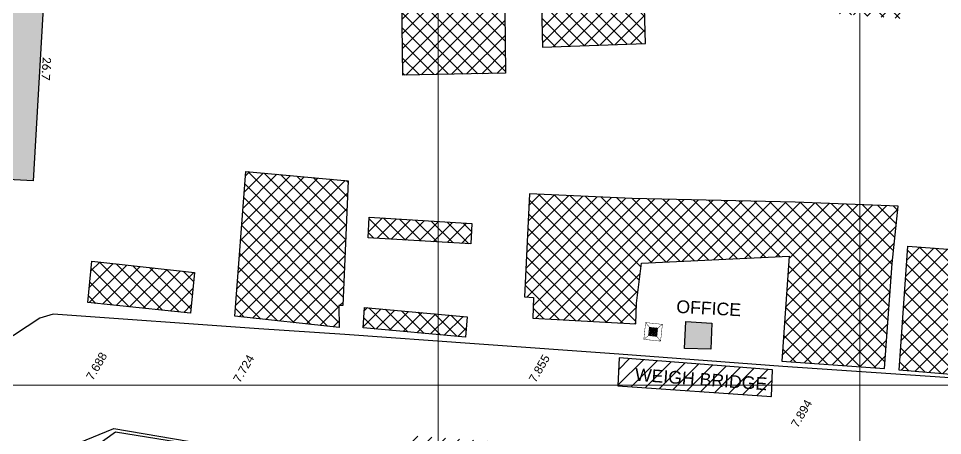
# Model space of a CAD drawing. Header units: metres. Extents: x 420822 to 421453, y 1458172 to 1458620.
# Drawn here: x 420975.2 to 421084.8, y 1458419 to 1458468.4 of the extents above; entities that cross this region are included whole.
import ezdxf
from ezdxf.enums import TextEntityAlignment as Align

# ---------------------------------------------------------------- set-up
doc = ezdxf.new("R2010")
doc.units = ezdxf.units.M
doc.header["$MEASUREMENT"] = 0
doc.linetypes.add('DOT2', pattern=[0.125, 0, -0.125])
doc.layers.get('0').update_dxf_attribs({"linetype": 'CONTINUOUS'})
for name, color, linetype in [('BUILDING', 230, 'CONTINUOUS'), ('CONTAINER', 150, 'CONTINUOUS'), ('DIM', 8, 'CONTINUOUS'), ('HATCH', 8, 'CONTINUOUS'), ('HM', 20, 'CONTINUOUS'), ('ROAD', 1, 'CONTINUOUS'), ('ROAD LEVEL', 130, 'CONTINUOUS'), ('TEXT', 7, 'CONTINUOUS')]:
    doc.layers.add(name, color=color, linetype=linetype)
doc.layers.add('grid', color=5, linetype='DOT2', lineweight=20)
doc.layers.add('HIGH MAST', color=4, linetype='CONTINUOUS', lineweight=18)
doc.styles.add('Legend', font='calibri.ttf', dxfattribs={"height": 2})
doc.styles.add('rs1', font='arial.ttf', dxfattribs={"height": 1})
doc.styles.add('rs2', font='arial.ttf', dxfattribs={"height": 2})

# ---------------------------------------------------------------- blocks, each defined once
blk = doc.blocks.new('BST')
h = blk.add_hatch()
h.set_pattern_fill('ANSI31', color=256, style=0)
h.set_pattern_definition([(45, (-8.783171408313137, -273.2156119393512), (-0.08838834764831843, 0.08838834764831845), [])])
h.paths.add_polyline_path([(-0.5, -0.5), (0.5, -0.5), (0.5, 0.5), (-0.5, 0.5)])
blk.add_line((0.5, -0.5), (-0.5, 0.5))
at = {"const_width": 0.05}
for points in [[(-1, -1), (-1, 1), (1, 1), (1, -1)], [(-0.5, -0.5), (-0.5, 0.5), (0.5, 0.5), (0.5, -0.5)]]:
    blk.add_lwpolyline(points, close=True, dxfattribs=at)
for points in [[(-0.5, 0.5), (-1, 1)], [(0.5, 0.5), (1, 1)], [(-0.5, -0.5), (-1, -1)], [(0.5, -0.5), (1, -1)]]:
    blk.add_lwpolyline(points, dxfattribs=at)

msp = doc.modelspace()

# ---------------------------------------------------------------- hatches: boundary and pattern name
at = {"layer": 'BUILDING'}
h = msp.add_hatch(color=172, dxfattribs=at)
h.dxf.hatch_style = 1
h.set_gradient(color1=(0, 0, 204), color2=(255, 255, 0), name='CYLINDER')
h.paths.add_polyline_path([(420978.518, 1458475.843), (420976.961, 1458449.19), (420945.312, 1458450.837), (420942.85, 1458452.851), (420942.935, 1458454.287), (420917.336, 1458455.499), (420918.52, 1458478.917), (420952.308, 1458477.074), (420953.236, 1458477.708), (420953.375, 1458479.675), (420962.027, 1458480.342), (420966.848, 1458480.022), (420966.8970000001, 1458476.549)])
h.paths.add_polyline_path([(421075.349, 1458478.061), (421077.671, 1458478.029), (421077.64, 1458475.772), (421075.347, 1458475.713)])
h.paths.add_polyline_path([(421138.169, 1458479.125), (421137.834, 1458474.226), (421147.812, 1458473.676), (421148.111, 1458478.591)])
h.paths.add_polyline_path([(421054.387, 1458432.55), (421057.471, 1458432.328), (421057.328, 1458429.249), (421054.2070000001, 1458429.338)])
h.paths.add_polyline_path([(421030.689, 1458413.843), (421036.759, 1458413.164), (421036.429, 1458410.672), (421030.419, 1458411.454)])
h.paths.add_polyline_path([(421018.386, 1458408.231), (421019.656, 1458407.662), (421018.379, 1458404.095), (421017.073, 1458404.61)])
h.paths.add_polyline_path([(420924.109, 1458397.421), (420923.894, 1458394.317), (420933.901, 1458393.725), (420934.037, 1458396.829)], flags=17)
h.paths.add_polyline_path([(420917.51, 1458397.875), (420922.613, 1458397.523), (420922.338, 1458394.494), (420917.349, 1458394.807)], flags=17)
h.paths.add_polyline_path([(420921.819, 1458386.514), (420924.26, 1458386.239), (420924.011, 1458384.016), (420921.554, 1458384.261)])
h.paths.add_polyline_path([(420916.96, 1458386.207), (420919.083, 1458386.02), (420918.942, 1458384.468), (420916.809, 1458384.686)])
h.paths.add_polyline_path([(420912.6, 1458357.489), (420917.842, 1458357.07), (420917.558, 1458354.36), (420920.171, 1458354.333), (420921.08, 1458363.463), (420922.026, 1458375.5), (420919.477, 1458375.802), (420914.279, 1458376.169)])
h.paths.add_polyline_path([(420908.824, 1458375.299), (420912.138, 1458374.936), (420911.82, 1458371.572), (420908.515, 1458371.884)])
h.paths.add_polyline_path([(420942.665, 1458364.516), (420942.184, 1458360.738), (420958.977, 1458358.7), (420958.317, 1458353.706), (420971.091, 1458352.147), (420972.13, 1458360.978)])
h.paths.add_polyline_path([(420990.243, 1458343.259), (420996.501, 1458343.075), (420996.297, 1458336.867), (420990.0379999999, 1458336.997)])
h.paths.add_polyline_path([(421006.439, 1458362.706), (421012.579, 1458362.031), (421011.219, 1458343.772), (421008.074052984, 1458344.11773929), (421007.8320000001, 1458340.868), (421004.882, 1458341.307)])
edge = h.paths.add_edge_path()
edge.add_line((420946.328, 1458424.099), (420946.137, 1458420.471))
edge.add_line((420942.694, 1458424.202), (420946.328, 1458424.099))
edge.add_line((420942.503, 1458420.574), (420946.137, 1458420.471))
edge.add_line((420942.694, 1458424.202), (420942.503, 1458420.574))
edge.add_line((420916.96, 1458386.207), (420921.7334356913, 1458385.786541934))
edge.add_line((420918.942, 1458384.468), (420921.554, 1458384.261))
at = {"layer": 'HATCH', "linetype": 'ByBlock'}
h = msp.add_hatch(dxfattribs=at)
h.set_pattern_fill('ANSI37', color=8, scale=10)
h.set_pattern_definition([(45, (0, 0), (-0.8838834764831843, 0.8838834764831844), []), (135, (0, 0), (-0.8838834764831844, -0.8838834764831843), [])])
h.paths.add_polyline_path([(420983.942, 1458439.682), (420996.099, 1458438.35), (420995.619, 1458433.533), (420983.4620000001, 1458434.788)])
h.paths.add_polyline_path([(421002.198, 1458450.304), (421014.338, 1458449.201), (421013.706, 1458434.427), (421013.219, 1458434.421), (421013.251, 1458431.832), (421000.894, 1458433.152)])
h.paths.add_polyline_path([(420982.594, 1458469.941), (420994.818, 1458469.43), (420995.001, 1458476.698), (420982.829, 1458477.584)])
h.paths.add_polyline_path([(421020.609, 1458476.382), (421032.823, 1458476.657), (421032.991, 1458461.932), (421020.812, 1458461.716)])
h.paths.add_polyline_path([(421029.0062232776, 1458444.133068306), (421028.8811688555, 1458441.717851471), (421016.7085724137, 1458442.456777995), (421016.8029634288, 1458444.895130516)])
h.paths.add_polyline_path([(421016.263, 1458434.211), (421028.44, 1458433.106), (421028.247, 1458430.694), (421016.1, 1458431.775)])
h.paths.add_polyline_path([(421079.564, 1458446.215), (421067.335, 1458446.684), (421047.99, 1458447.111), (421035.824, 1458447.655), (421035.243, 1458435.459), (421036.312, 1458435.396), (421036.243, 1458432.922), (421048.432, 1458432.251), (421048.516, 1458434.71), (421049.095, 1458439.431), (421066.636, 1458440.294), (421065.748, 1458427.835), (421077.914, 1458426.956), (421078.827, 1458439.422)])
h.paths.add_polyline_path([(421037.121, 1458474.968), (421037.387, 1458465.04), (421049.586, 1458465.455), (421049.308, 1458475.354)])
h.paths.add_polyline_path([(421050.669, 1458474.077), (421050.615, 1458471.623), (421056.715, 1458471.728), (421056.65, 1458474.146)])
h.paths.add_polyline_path([(421050.349, 1458477.53), (421056.428, 1458477.382), (421056.38, 1458474.952), (421050.3579999999, 1458475.138)])
h.paths.add_polyline_path([(421058.798, 1458477.103), (421071.006, 1458477.136), (421071.053, 1458474.681), (421058.856, 1458474.698)])
h.paths.add_polyline_path([(421058.976, 1458473.058), (421059.035, 1458470.671), (421071.26, 1458470.973), (421071.186, 1458473.404)])
h.paths.add_polyline_path([(421072.539, 1458471.539), (421079.908, 1458470.938), (421079.737, 1458468.421), (421072.365, 1458468.979)])
h.paths.add_polyline_path([(421095.915, 1458477.298), (421108.162, 1458476.75), (421108.0170000001, 1458474.349), (421095.841, 1458474.843)])
h.paths.add_polyline_path([(421095.048, 1458473.694), (421094.887, 1458471.314), (421107.084, 1458470.393), (421107.251, 1458472.788)])
h.paths.add_polyline_path([(421095.513, 1458469.673), (421095.165, 1458467.246), (421107.261, 1458465.569), (421107.648, 1458467.96)])
h.paths.add_polyline_path([(421094.305, 1458465.613), (421106.38, 1458463.686), (421106.024, 1458461.304), (421093.908, 1458463.199)])
h.paths.add_polyline_path([(421080.69, 1458441.453), (421092.808, 1458440.571), (421091.895, 1458425.753), (421079.649, 1458426.787)])
h.paths.add_polyline_path([(421093.387, 1458425.554), (421094.15, 1458440.329), (421106.338, 1458439.571), (421105.559, 1458424.814)])
h.paths.add_polyline_path([(421115.254, 1458477.611), (421117.667, 1458477.497), (421116.99, 1458465.281), (421114.4829999999, 1458465.454)])
h.paths.add_polyline_path([(421123.5540857404, 1458439.77525984), (421130.3384312334, 1458439.77525984), (421130.3384312334, 1458444.193655256), (421123.5540857404, 1458444.193655256)], flags=17)
h.paths.add_polyline_path([(421133.0522206269, 1458462.510842812), (421138.4663022191, 1458462.510842812), (421138.3343787771, 1458440.4190642), (421132.9202971848, 1458440.4190642)], flags=17)
edge = h.paths.add_edge_path()
edge.add_line((421117.214775334, 1458445.349050418), (421117.3370000001, 1458463.398))
edge.add_line((421117.3370000001, 1458463.398), (421129.499, 1458462.804))
edge.add_line((421117.214775334, 1458445.349050418), (421129.9243233667, 1458445.40509206))
edge.add_line((421129.9243233667, 1458445.40509206), (421129.499, 1458462.804))
edge.add_line((421125.476, 1458439.468), (421131.1801552408, 1458439.228963724))
edge.add_line((421131.1801552408, 1458439.228963724), (421131.1374086349, 1458432.62209644))
edge.add_line((421131.1374086349, 1458432.62209644), (421125.399, 1458432.709))
edge.add_line((421121.439, 1458426.928), (421121.722, 1458439.097))
edge.add_line((421123.941, 1458426.835), (421124.224, 1458439.004))
edge.add_line((421121.439, 1458426.928), (421123.941, 1458426.835))
edge.add_line((421121.722, 1458439.097), (421124.224, 1458439.004))
edge.add_line((421125.476, 1458439.468), (421125.399, 1458432.709))
edge.add_line((421129.8469999999, 1458432.361), (421129.673, 1458426.542))
edge.add_line((421127.4129999999, 1458432.491), (421127.239, 1458426.672))
edge.add_line((421127.4129999999, 1458432.491), (421129.8469999999, 1458432.361))
edge.add_line((421127.239, 1458426.672), (421129.673, 1458426.542))
edge.add_line((421142.014, 1458467.652), (421144.426, 1458467.707))
edge.add_line((421144.426, 1458467.707), (421144.819, 1458455.554))
edge.add_line((421144.819, 1458455.554), (421142.341, 1458455.497))
edge.add_line((421142.341, 1458455.497), (421142.03, 1458452.543))
edge.add_line((421142.03, 1458452.543), (421140.25, 1458452.658))
edge.add_line((421140.25, 1458452.658), (421139.8320000001, 1458466.125))
edge.add_line((421139.8320000001, 1458466.125), (421142.0567742328, 1458466.062028133))
edge.add_line((421142.0567742328, 1458466.062028133), (421142.014, 1458467.652))
edge.add_line((421137.054, 1458473.101), (421137.099, 1458466.053))
edge.add_line((421132.117, 1458473.127), (421137.054, 1458473.101))
edge.add_line((421132.117, 1458473.127), (421132.162, 1458466.079))
edge.add_line((421132.162, 1458466.079), (421137.099, 1458466.053))
edge.add_line((421142.105, 1458440.131), (421141.946, 1458446.475))
edge.add_line((421139.313, 1458446.468), (421141.946, 1458446.475))
edge.add_line((421139.472, 1458440.124), (421139.313, 1458446.468))
edge.add_line((421139.472, 1458440.124), (421142.105, 1458440.131))
h = msp.add_hatch(dxfattribs=at)
h.set_pattern_fill('ANSI31', color=8, scale=10)
h.set_pattern_definition([(45, (0, 0), (-0.8838834764831843, 0.8838834764831844), [])])
h.paths.add_polyline_path([(421046.472, 1458428.241), (421046.313, 1458424.929), (421064.518, 1458423.656), (421064.653, 1458426.802)])
h.paths.add_polyline_path([(421021.6029999999, 1458419.025), (421046.035, 1458417.251), (421045.807, 1458414.234), (421021.4129999999, 1458416.002)])

# ---------------------------------------------------------------- linework, layer by layer
at = {"layer": 'BUILDING', "linetype": 'ByBlock'}
for points, elevation in [([(420978.518, 1458475.843), (420976.961, 1458449.19), (420945.312, 1458450.837), (420942.85, 1458452.851), (420942.935, 1458454.287), (420917.336, 1458455.499), (420918.52, 1458478.917), (420952.308, 1458477.074), (420953.236, 1458477.708), (420953.375, 1458479.675), (420962.027, 1458480.342), (420966.848, 1458480.022), (420966.8970000001, 1458476.549), (420978.518, 1458475.843)], 7.388), ([(421054.387, 1458432.55), (421057.471, 1458432.328), (421057.328, 1458429.249), (421054.2070000001, 1458429.338), (421054.387, 1458432.55)], 7.481), ([(421046.472, 1458428.241), (421046.313, 1458424.929), (421064.518, 1458423.656), (421064.653, 1458426.802), (421046.472, 1458428.241)], 7.765)]:
    msp.add_lwpolyline(points, dxfattribs=dict(at, elevation=elevation))
at = {"layer": 'CONTAINER', "linetype": 'ByBlock'}
for points, elevation in [([(421020.609, 1458476.382), (421032.823, 1458476.657), (421032.991, 1458461.932), (421020.812, 1458461.716), (421020.609, 1458476.382)], 7.361000000000001), ([(421037.121, 1458474.968), (421037.387, 1458465.04), (421049.586, 1458465.455), (421049.308, 1458475.354), (421037.121, 1458474.968)], 7.28), ([(421002.198, 1458450.304), (421014.338, 1458449.201), (421013.706, 1458434.427), (421013.219, 1458434.421), (421013.251, 1458431.832), (421000.894, 1458433.152), (421002.198, 1458450.304)], 7.462999999999999), ([(421079.564, 1458446.215), (421067.335, 1458446.684), (421047.99, 1458447.111), (421035.824, 1458447.655), (421035.243, 1458435.459), (421036.312, 1458435.396), (421036.243, 1458432.922), (421048.432, 1458432.251), (421048.516, 1458434.71), (421049.095, 1458439.431), (421066.636, 1458440.294), (421065.748, 1458427.835), (421077.914, 1458426.956), (421078.827, 1458439.422), (421079.564, 1458446.215)], 7.434), ([(421080.69, 1458441.453), (421092.808, 1458440.571), (421091.895, 1458425.753), (421079.649, 1458426.787), (421080.69, 1458441.453)], 7.805), ([(420983.942, 1458439.682), (420996.099, 1458438.35), (420995.619, 1458433.533), (420983.4620000001, 1458434.788), (420983.942, 1458439.682)], 7.497000000000001), ([(421016.263, 1458434.211), (421028.44, 1458433.106), (421028.247, 1458430.694), (421016.1, 1458431.775), (421016.263, 1458434.211)], 7.428999999999999)]:
    msp.add_lwpolyline(points, dxfattribs=dict(at, elevation=elevation))
at = {"layer": 'CONTAINER', "linetype": 'ByBlock', "extrusion": (-0.001354488058437946, -0.03220310669914012, 0.9994804276628049), "elevation": -47529.25369942686}
msp.add_lwpolyline([(359367.9558286363, 1474082.886334656), (359367.9323808702, 1474080.466738987), (359355.7394851169, 1474080.693593901), (359355.7313243179, 1474083.135027579), (359367.9558286363, 1474082.886334656)], dxfattribs=at)
at = {"layer": 'grid', "color": 8, "linetype": 'ByBlock'}
for p, q in [((421025, 1458175), (421025, 1458617.542639173)), ((421075, 1458175), (421075, 1458617.542639173)), ((420825, 1458425), (421373.9310317817, 1458425))]:
    msp.add_line(p, q, dxfattribs=at)
at = {"layer": 'HM', "linetype": 'ByBlock', "elevation": 7.064}
msp.add_lwpolyline([(421087.24, 1458372.909), (421078.184, 1458374.793), (421069.827, 1458375.541), (421056.445, 1458376.492), (421052.419, 1458376.946), (421045.691, 1458378.315), (421045.346, 1458378.475), (421044.94, 1458379.038), (421041.648, 1458383.682), (421040.419, 1458384.624), (421014.922, 1458401.062), (421018.408, 1458410.011), (421002.446, 1458416.901), (420986.753, 1458419.439), (420985.481, 1458418.546), (420983.26, 1458416.877), (420981.433, 1458390.565)], dxfattribs=at)
at = {"layer": 'ROAD', "linetype": 'ByBlock'}
for points, elevation in [([(421130.972, 1458422.758), (421105.593, 1458424.481), (421091.48, 1458425.484), (421065.888, 1458427.212), (421046.431, 1458428.672), (421029.295, 1458429.901), (421013.949, 1458430.985), (421003.736, 1458431.653), (420979.331, 1458433.425), (420977.754, 1458432.945), (420966.859, 1458425.807), (420961.403, 1458419.914), (420942.677, 1458396.493), (420934.115, 1458393.676), (420923.727, 1458390.687), (420914.2273480836, 1458391.526229167)], 7.79), ([(420913.5429999999, 1458379.378), (420916.023, 1458379.431), (420923.848, 1458378.483), (420930.8920000001, 1458378.077), (420941.089, 1458380.154), (420946.786, 1458383.069), (420952.097, 1458387.151), (420975.849, 1458415.5), (420986.544, 1458419.878), (421002.534, 1458417.149), (421056.164, 1458413.314), (421066.631, 1458412.564), (421071.611, 1458412.239), (421083.971, 1458411.402), (421086.14, 1458411.259), (421104.231, 1458410.021), (421113.345, 1458409.324)], 7.843)]:
    msp.add_lwpolyline(points, dxfattribs=dict(at, elevation=elevation))

# ---------------------------------------------------------------- block references
at = {"layer": 'HIGH MAST', "rotation": 353.8731206643481}
msp.add_blockref('BST', (421050.4875111409, 1458431.313752961), dxfattribs=at)

# ---------------------------------------------------------------- texts
at = {"layer": 'DIM', "color": 5, "linetype": 'ByBlock', "style": 'Legend'}
msp.add_text('26.7', height=1, rotation=266.6567269256855, dxfattribs=at).set_placement((420977.7395, 1458462.5165), align=Align.BOTTOM_CENTER)
at = {"layer": 'ROAD LEVEL', "linetype": 'ByBlock', "style": 'rs1'}
for s, p in [('7.688', (420984.054, 1458425.49, 7.688)), ('7.724', (421001.495, 1458425.196, 7.724)), ('7.855', (421036.552, 1458425.219, 7.855)), ('7.894', (421067.638, 1458419.88, 7.894))]:
    msp.add_text(s, height=1, rotation=59.99999999999999, dxfattribs=at).set_placement(p)
at = {"layer": 'TEXT', "linetype": 'ByBlock', "style": 'rs2'}
for s, rotation, p in [('OFFICE', 356.8778387979535, (421053.2056057839, 1458433.57607521)), ('WEIGH BRIDGE', 355.8470591854121, (421048.2897645991, 1458425.529326792))]:
    msp.add_text(s, height=1.5, rotation=rotation, dxfattribs=at).set_placement(p)

doc.saveas('drawing.dxf')
